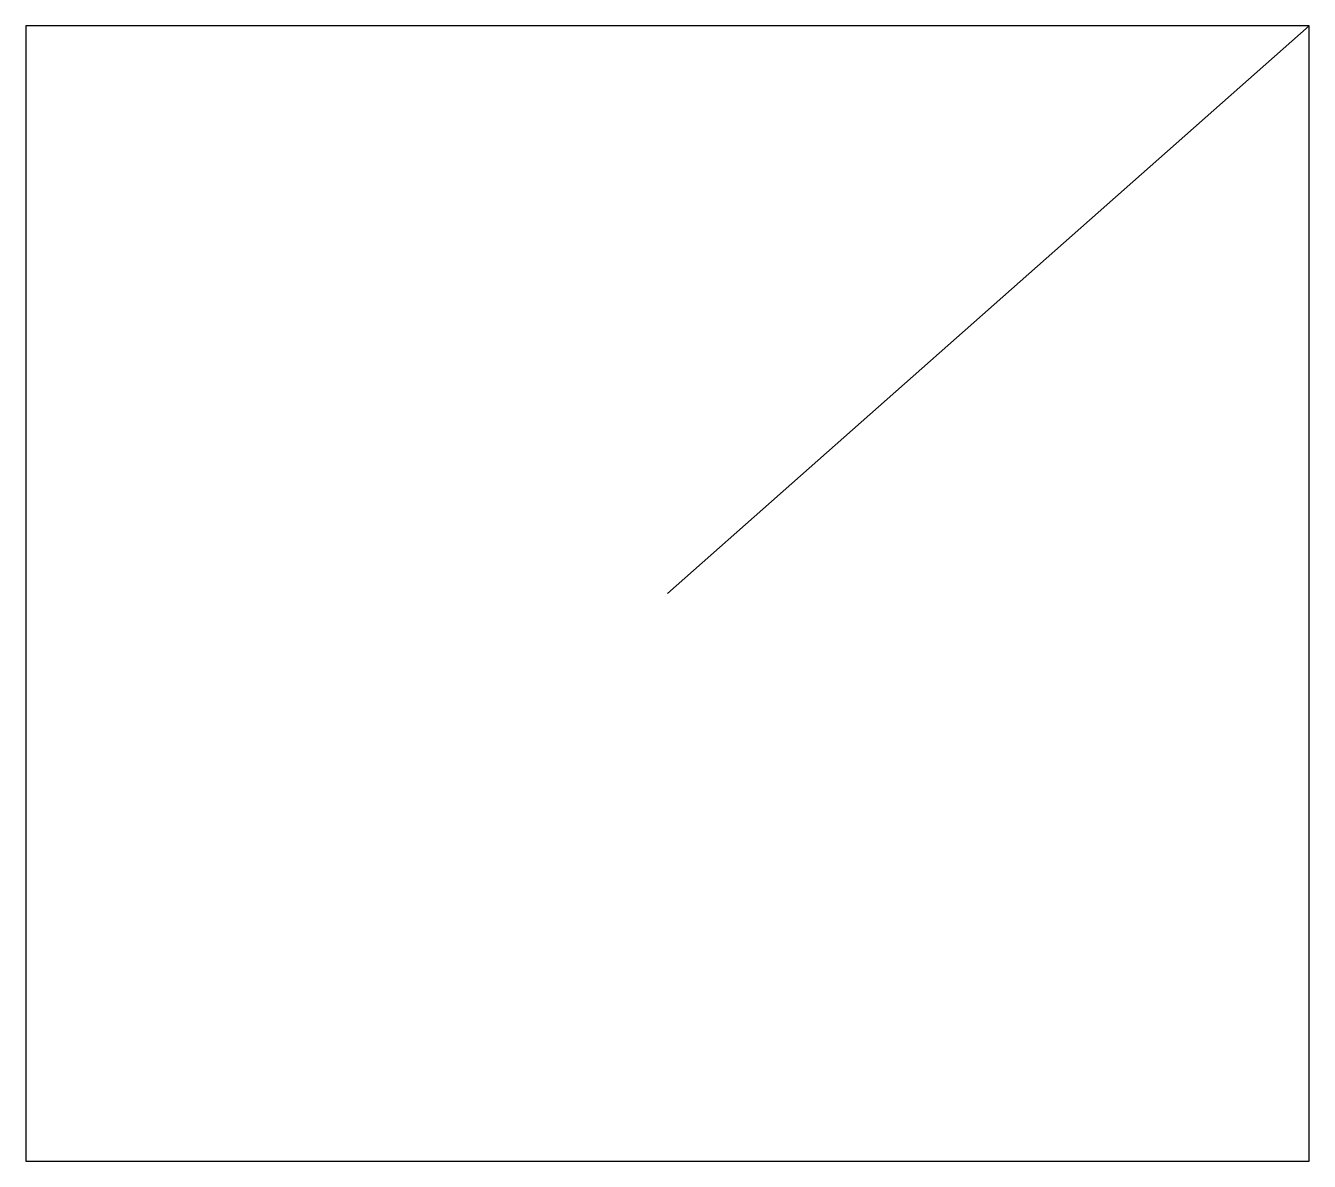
# Model space of a CAD drawing. Units: millimetres at full size, sheet at 1:100. Extents: x 5816 to 19592, y -9857 to 2326.
import ezdxf

# ---------------------------------------------------------------- set-up
doc = ezdxf.new("R2010")
doc.units = ezdxf.units.MM
doc.header["$LTSCALE"] = 100
doc.layers.add('0-0', color=7, linetype='Continuous')

msp = doc.modelspace()

# ---------------------------------------------------------------- linework, layer by layer
at = {"layer": '0-0'}
msp.add_line((12704.1, -3765.3), (19591.8, 2326.5), dxfattribs=at)
msp.add_lwpolyline([(19591.8, 2326.5), (5816.3, 2326.5), (5816.3, -9857.1), (19591.8, -9857.1)], close=True, dxfattribs=at)

doc.saveas('drawing.dxf')
